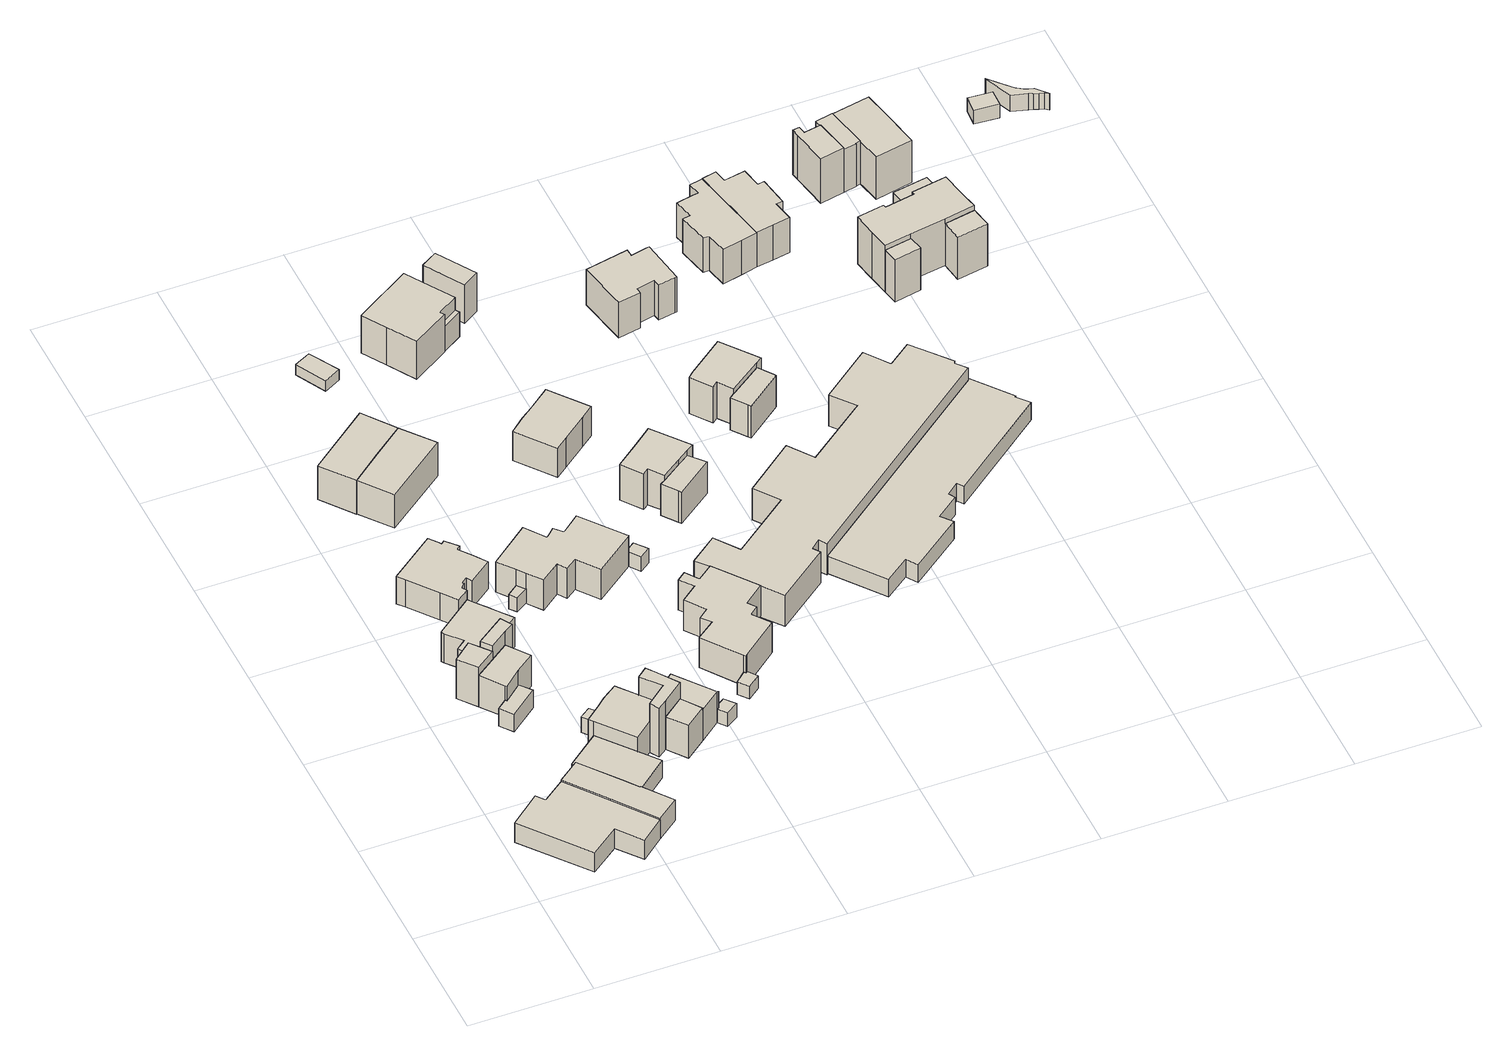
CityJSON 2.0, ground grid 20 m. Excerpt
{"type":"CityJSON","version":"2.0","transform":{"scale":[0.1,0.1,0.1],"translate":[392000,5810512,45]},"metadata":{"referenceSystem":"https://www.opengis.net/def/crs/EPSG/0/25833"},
"CityObjects":{
"building1":{"type":"Building","attributes":{"Gemeindeschluessel":"11000008","BezugspunktDach":"2200","function":"31001_1010","measuredHeight":3.79,"storeysAboveGround":1},"address":[{"country":"Germany","locality":"Berlin","thoroughfareNumber":"39","thoroughfareName":"Am Irissee"}],"geometry":[{"type":"Solid","lod":"1","boundaries":[[[[0,1,2,3,4,5,6,7]],[[8,9,10,11,12,13,14,15]],[[8,15,7,6]],[[9,8,6,5]],[[10,9,5,4]],[[11,10,4,3]],[[12,11,3,2]],[[13,12,2,1]],[[14,13,1,0]],[[15,14,0,7]]]]}]},
"building2":{"type":"Building","attributes":{"Gemeindeschluessel":"11000008","function":"31001_1010"},"address":[{"country":"Germany","locality":"Berlin","thoroughfareNumber":"37","thoroughfareName":"Am Irissee"}],"children":["building2-1","building2-2"]},
"building2-1":{"type":"BuildingPart","attributes":{"BezugspunktDach":"2200","measuredHeight":5.34,"storeysAboveGround":1},"parents":["building2"],"geometry":[{"type":"MultiSurface","lod":"1","boundaries":[[[16,17,18,19,20,21,22,23]],[[24,25,26,27,28,11,29,10]],[[24,10,23,22]],[[30,31,22,21]],[[32,30,25,21,20]],[[27,26,20,19]],[[28,27,19,18]],[[11,28,18,17]],[[29,11,17,16]],[[10,29,16,23]],[[25,24,31,30]],[[26,25,30,32]]]}]},
"building2-2":{"type":"BuildingPart","attributes":{"BezugspunktDach":"2200","measuredHeight":3.48,"storeysAboveGround":1},"parents":["building2"],"geometry":[{"type":"MultiSurface","lod":"1","boundaries":[[[31,32,33,34,35,36,37]],[[38,39,40,27,26,24,41]],[[38,41,37,36]],[[39,38,36,35]],[[40,39,35,34]],[[27,40,34,33]],[[26,27,33,32]],[[41,24,31,37]],[[31,24,25,30]],[[32,30,25,26]]]}]},
"building3":{"type":"Building","attributes":{"Gemeindeschluessel":"11000008","function":"31001_1010"},"address":[{"country":"Germany","locality":"Berlin","thoroughfareNumber":"14, 16","thoroughfareName":"Am Irissee"}],"children":["building3-1","building3-2","building3-3","building3-4","building3-5","building3-6"]},
"building3-1":{"type":"BuildingPart","attributes":{"BezugspunktDach":"2200","measuredHeight":5.95,"storeysAboveGround":2},"parents":["building3"],"geometry":[{"type":"MultiSurface","lod":"1","boundaries":[[[42,43,44,45,46,47,48,49,50,51,52,53,54,55]],[[56,57,58,59,60,61,62,63,64,65,66,67,68,69]],[[56,69,55,54]],[[57,56,54,53]],[[58,57,53,52]],[[70,71,72,52,51]],[[60,59,51,50]],[[61,60,50,49]],[[62,61,49,48]],[[66,65,45,44]],[[67,66,44,43]],[[68,67,43,42]],[[69,68,42,55]],[[59,58,72,71,70]],[[63,62,48,47]],[[64,63,47,46]],[[65,64,46,45]]]}]},
"building3-2":{"type":"BuildingPart","attributes":{"BezugspunktDach":"2200","measuredHeight":6.16,"storeysAboveGround":2},"parents":["building3"],"geometry":[{"type":"MultiSurface","lod":"1","boundaries":[[[73,74,75,76,77,78]],[[79,80,81,82,83,84]],[[80,79,77,76]],[[81,80,76,75]],[[85,86,87,81,75,74]],[[88,86,74,73]],[[84,83,73,78]],[[84,78,89,90]],[[90,89,77,79]],[[82,81,87,86,85]],[[91,83,82,86,88]]]}]},
"building3-3":{"type":"BuildingPart","attributes":{"BezugspunktDach":"2200","measuredHeight":9,"storeysAboveGround":2},"parents":["building3"],"geometry":[{"type":"MultiSurface","lod":"1","boundaries":[[[92,93,94,95]],[[65,90,84,96]],[[65,96,95,94]],[[46,45,94,97,47]],[[84,78,89,93,92]],[[96,84,92,95]],[[64,46,47,63]],[[98,64,65,45,46]],[[63,47,97,93,90]],[[90,89,78,84]]]}]},
"building3-4":{"type":"BuildingPart","attributes":{"BezugspunktDach":"2200","measuredHeight":9.36,"storeysAboveGround":2},"parents":["building3"],"geometry":[{"type":"MultiSurface","lod":"1","boundaries":[[[99,100,101,102,103]],[[62,104,79,90,63]],[[48,47,63,103,102]],[[104,62,102,101]],[[79,104,101,100]],[[90,79,100,99],[90,89,77,79]],[[97,93,90,99,103]],[[62,63,47,48]],[[89,90,79,77]],[[47,63,90,93,97]]]}]},
"building3-5":{"type":"BuildingPart","attributes":{"BezugspunktDach":"2200","measuredHeight":3.52,"storeysAboveGround":2},"parents":["building3"],"geometry":[{"type":"MultiSurface","lod":"1","boundaries":[[[105,106,87,86,88,107]],[[108,109,110,111,112,113]],[[108,113,107,88]],[[109,108,83,82]],[[110,109,82,81,114]],[[111,110,87,106]],[[112,111,106,105]],[[113,112,105,107]],[[82,83,88,86]],[[114,81,82,115,86,87]]]}]},
"building3-6":{"type":"BuildingPart","attributes":{"BezugspunktDach":"2200","measuredHeight":3.07,"storeysAboveGround":2},"parents":["building3"],"geometry":[{"type":"Solid","lod":"1","boundaries":[[[[70,116,117,71]],[[118,119,59,58]],[[118,58,71,117]],[[119,118,117,116]],[[59,119,116,70]],[[58,59,70,71]]]]}]},
"building4":{"type":"Building","attributes":{"Gemeindeschluessel":"11000008","BezugspunktDach":"2200","function":"31001_1010","measuredHeight":5.89,"storeysAboveGround":1},"address":[{"country":"Germany","locality":"Berlin","thoroughfareNumber":"12","thoroughfareName":"Am Irissee"}],"geometry":[{"type":"Solid","lod":"1","boundaries":[[[[120,121,122,123,124,125,126,127,128,129,130,131,132,133,134,135,136,137]],[[138,139,140,141,142,143,144,145,146,147,148,149,150,151,152,153,154,155]],[[138,155,137,136]],[[139,138,136,135]],[[140,139,135,134]],[[141,140,134,133]],[[142,141,133,132]],[[143,142,132,131]],[[144,143,131,130]],[[145,144,130,129]],[[146,145,129,128]],[[147,146,128,127]],[[148,147,127,126]],[[149,148,126,125]],[[150,149,125,124]],[[151,150,124,123]],[[152,151,123,122]],[[153,152,122,121]],[[154,153,121,120]],[[155,154,120,137]]]]}]},
"building5":{"type":"Building","attributes":{"Gemeindeschluessel":"11000008","function":"31001_1010"},"address":[{"country":"Germany","locality":"Berlin","thoroughfareNumber":"33, 35","thoroughfareName":"Am Irissee"}],"children":["building5-1","building5-2","building5-3","building5-4","building5-5","building5-6"]},
"building5-1":{"type":"BuildingPart","attributes":{"BezugspunktDach":"2200","measuredHeight":6.07,"storeysAboveGround":2},"parents":["building5"],"geometry":[{"type":"MultiSurface","lod":"1","boundaries":[[[156,157,158,159,160,161,162,163,164]],[[165,166,167,168,169,170,171,172,173]],[[165,173,164,163]],[[174,175,163,162]],[[167,166,162,161]],[[168,167,161,160]],[[171,170,158,157]],[[172,171,157,156]],[[173,172,156,164]],[[166,165,175,174]],[[169,168,160,159]],[[159,158,170,169]]]}]},
"building5-2":{"type":"BuildingPart","attributes":{"BezugspunktDach":"2200","measuredHeight":6.52,"storeysAboveGround":2},"parents":["building5"],"geometry":[{"type":"MultiSurface","lod":"1","boundaries":[[[176,177,178,179]],[[180,181,182,183]],[[184,185,178,177]],[[182,181,177,176]],[[183,182,176,179]],[[180,183,179,178]],[[186,181,180,185,184]]]}]},
"building5-3":{"type":"BuildingPart","attributes":{"BezugspunktDach":"2200","measuredHeight":11.33,"storeysAboveGround":2},"parents":["building5"],"geometry":[{"type":"MultiSurface","lod":"1","boundaries":[[[187,188,189,190,191,192,193,194]],[[169,168,195,196,180,183,197,170]],[[159,158,170,194,193]],[[160,159,193,192]],[[195,168,192,191]],[[196,195,191,190]],[[180,185,198,196,190,189]],[[179,178,180,189,188]],[[197,183,188,187]],[[170,197,187,194]],[[169,170,158,159]],[[168,169,159,160]],[[196,198,185,180]],[[183,180,178,179]]]}]},
"building5-4":{"type":"BuildingPart","attributes":{"BezugspunktDach":"2200","measuredHeight":6.09,"storeysAboveGround":2},"parents":["building5"],"geometry":[{"type":"MultiSurface","lod":"1","boundaries":[[[184,199,200,201,202,198]],[[203,204,205,206,181,196]],[[203,196,198,202]],[[204,203,202,201]],[[205,204,207,208,209,210,201,200]],[[211,209,200,199]],[[206,205,208,212]],[[181,206,199,184]],[[210,209,208,207]],[[212,208,209,211]],[[181,184,185,180]],[[196,180,185,198]]]}]},
"building5-5":{"type":"BuildingPart","attributes":{"BezugspunktDach":"2200","measuredHeight":2.66,"storeysAboveGround":2},"parents":["building5"],"geometry":[{"type":"Solid","lod":"1","boundaries":[[[[209,211,213,214,215,210]],[[216,217,218,212,208,207]],[[216,207,210,215]],[[217,216,215,214]],[[218,217,214,213]],[[212,218,213,211]],[[208,212,211,209]],[[207,208,209,210]]]]}]},
"building5-6":{"type":"BuildingPart","attributes":{"BezugspunktDach":"2200","measuredHeight":3,"storeysAboveGround":2},"parents":["building5"],"geometry":[{"type":"MultiSurface","lod":"1","boundaries":[[[175,174,219,220]],[[221,222,223,224]],[[221,224,220,219]],[[222,221,219,174]],[[223,222,166,165]],[[224,223,175,220]],[[165,166,174,175]]]}]},
"building6":{"type":"Building","attributes":{"Gemeindeschluessel":"11000008","BezugspunktDach":"2200","function":"31001_1010","measuredHeight":9.38,"storeysAboveGround":1},"address":[{"country":"Germany","locality":"Berlin","thoroughfareNumber":"17","thoroughfareName":"Hochtristenweg"}],"geometry":[{"type":"Solid","lod":"1","boundaries":[[[[225,226,227,228,229,230]],[[231,232,233,234,235,236]],[[231,236,230,229]],[[232,231,229,228]],[[233,232,228,227]],[[234,233,227,226]],[[235,234,226,225]],[[236,235,225,230]]]]}]},
"building7":{"type":"Building","attributes":{"Gemeindeschluessel":"11000008","BezugspunktDach":"2200","function":"31001_1010","measuredHeight":9.34,"storeysAboveGround":1},"address":[{"country":"Germany","locality":"Berlin","thoroughfareNumber":"17A","thoroughfareName":"Hochtristenweg"}],"geometry":[{"type":"Solid","lod":"1","boundaries":[[[[237,238,227,225]],[[239,240,241,242]],[[239,242,225,227]],[[240,239,227,238]],[[241,240,238,237]],[[242,241,237,225]]]]}]},
"building8":{"type":"Building","attributes":{"Gemeindeschluessel":"11000008","function":"31001_1010"},"address":[{"country":"Germany","locality":"Berlin","thoroughfareNumber":"10, 8","thoroughfareName":"Am Irissee"}],"children":["building8-1","building8-2","building8-3"]},
"building8-1":{"type":"BuildingPart","attributes":{"BezugspunktDach":"2200","measuredHeight":6,"storeysAboveGround":2},"parents":["building8"],"geometry":[{"type":"MultiSurface","lod":"1","boundaries":[[[243,244,245,246,247,248,249,250,251,252,253,254,255,256,257,258]],[[259,260,261,262,263,264,265,266,267,268,269,270,271,272,273,274]],[[259,274,258,257]],[[260,259,257,256]],[[261,260,256,255]],[[262,261,255,254]],[[263,262,254,253]],[[264,263,253,252]],[[275,276,277,252,251]],[[264,278,264,265]],[[266,265,266,279,276,251,250]],[[267,266,250,249]],[[268,267,249,248]],[[269,268,248,247]],[[270,269,247,246]],[[271,270,246,245]],[[272,271,245,244]],[[273,272,280,281,282,283,284,244,243]],[[274,273,243,258]],[[265,264,278,277,276,275]],[[276,279,266,265]],[[284,283,282,281,280]]]}]},
"building8-2":{"type":"BuildingPart","attributes":{"BezugspunktDach":"2200","measuredHeight":2.9,"storeysAboveGround":2},"parents":["building8"],"geometry":[{"type":"MultiSurface","lod":"1","boundaries":[[[276,279,285,286,287,277]],[[288,289,290,266,265,264]],[[288,264,277,287]],[[289,288,287,286]],[[290,289,286,285]],[[266,290,285,279]],[[266,279,276,265]],[[264,265,291,276,277]]]}]},
"building8-3":{"type":"BuildingPart","attributes":{"BezugspunktDach":"2200","measuredHeight":2.79,"storeysAboveGround":2},"parents":["building8"],"geometry":[{"type":"Solid","lod":"1","boundaries":[[[[292,283,282,293]],[[281,280,294,295]],[[281,295,293,282]],[[294,280,283,292]],[[295,294,292,293]],[[281,282,283,280]]]]}]},
"building9":{"type":"Building","attributes":{"Gemeindeschluessel":"11000008","BezugspunktDach":"2200","function":"31001_2463","measuredHeight":2.06,"storeysAboveGround":1},"address":[{"country":"Germany","locality":"Berlin","thoroughfareNumber":"19A (1)","thoroughfareName":"Hochtristenweg"}],"geometry":[{"type":"Solid","lod":"1","boundaries":[[[[296,297,298,299]],[[300,301,302,303]],[[300,303,299,298]],[[301,300,298,297]],[[302,301,297,296]],[[303,302,296,299]]]]}]},
"building10":{"type":"Building","attributes":{"Gemeindeschluessel":"11000008","function":"31001_1010"},"address":[{"country":"Germany","locality":"Berlin","thoroughfareNumber":"29, 31","thoroughfareName":"Am Irissee"}],"children":["building10-1","building10-2"]},
"building10-1":{"type":"BuildingPart","attributes":{"BezugspunktDach":"2200","measuredHeight":6.01,"storeysAboveGround":2},"parents":["building10"],"geometry":[{"type":"MultiSurface","lod":"1","boundaries":[[[304,305,306,307,308,309,310,311,312,313,314,315,316,317,318,319,320,321,322]],[[323,324,325,326,327,328,329,330,331,332,333,334,335,336,337,338,339,340,341]],[[323,341,322,321]],[[324,323,321,320]],[[325,324,320,319]],[[326,325,319,318]],[[327,326,318,317]],[[328,327,317,316]],[[329,328,316,315]],[[330,329,315,314]],[[331,330,314,313]],[[332,331,313,312]],[[333,332,312,311]],[[334,333,311,310]],[[335,334,310,309]],[[336,335,309,308]],[[337,336,308,307]],[[338,337,307,306]],[[342,343,344,345,339,338,306,305]],[[346,342,305,304]],[[340,339,345,347]],[[341,340,304,322]],[[345,344,343,342]],[[347,345,342,346]]]}]},
"building10-2":{"type":"BuildingPart","attributes":{"BezugspunktDach":"2200","measuredHeight":2.5,"storeysAboveGround":2},"parents":["building10"],"geometry":[{"type":"MultiSurface","lod":"1","boundaries":[[[348,349,343,342,346,350]],[[347,345,344,351,352,353]],[[347,353,350,346]],[[351,344,343,349]],[[352,351,349,348]],[[353,352,348,350]],[[345,347,346,342,354]],[[344,345,342,343]]]}]},
"building11":{"type":"Building","attributes":{"Gemeindeschluessel":"11000008","BezugspunktDach":"2200","function":"31001_1010","measuredHeight":9.71,"storeysAboveGround":1},"address":[{"country":"Germany","locality":"Berlin","thoroughfareNumber":"15","thoroughfareName":"Hochtristenweg"}],"geometry":[{"type":"Solid","lod":"1","boundaries":[[[[355,356,357,358,359,360,361,362]],[[363,364,365,366,367,368,369,370]],[[363,370,362,361]],[[364,363,361,360]],[[365,364,360,359]],[[366,365,359,358]],[[367,366,358,357]],[[368,367,357,356]],[[369,368,356,355]],[[370,369,355,362]]]]}]},
"building12":{"type":"Building","attributes":{"Gemeindeschluessel":"11000008","BezugspunktDach":"2200","function":"31001_1010","measuredHeight":7.84,"storeysAboveGround":1},"address":[{"country":"Germany","locality":"Berlin","thoroughfareNumber":"4","thoroughfareName":"Am Irissee"}],"geometry":[{"type":"Solid","lod":"1","boundaries":[[[[371,372,373,374,375,376,377,378]],[[379,380,381,382,383,384,385,386]],[[379,386,378,377]],[[380,379,377,376]],[[381,380,376,375]],[[382,381,375,374]],[[383,382,374,373]],[[384,383,373,372]],[[385,384,372,371]],[[386,385,371,378]]]]}]},
"building13":{"type":"Building","attributes":{"Gemeindeschluessel":"11000008","BezugspunktDach":"2200","function":"51009_1610","measuredHeight":4.88,"storeysAboveGround":0},"address":[{"country":"Germany","locality":"Berlin"}],"geometry":[{"type":"Solid","lod":"1","boundaries":[[[[387,388,389,390]],[[391,392,393,394]],[[391,394,390,389]],[[392,391,389,388]],[[393,392,388,387]],[[394,393,387,390]]]]}]},
"building14":{"type":"Building","attributes":{"Gemeindeschluessel":"11000008","function":"31001_1010"},"address":[{"country":"Germany","locality":"Berlin","thoroughfareNumber":"6","thoroughfareName":"Am Irissee"}],"children":["building14-1","building14-2"]},
"building14-1":{"type":"BuildingPart","attributes":{"BezugspunktDach":"2200","measuredHeight":9.05,"storeysAboveGround":2},"parents":["building14"],"geometry":[{"type":"MultiSurface","lod":"1","boundaries":[[[395,396,397,398,399,400,401,402,403]],[[404,405,406,407,408,409,410,411,412]],[[404,412,403,402]],[[405,404,402,401]],[[406,405,401,400]],[[407,406,400,399]],[[413,414,399,398]],[[415,413,408,398,397]],[[410,409,397,396]],[[411,410,396,395]],[[412,411,395,403]],[[408,407,414,413]],[[409,408,413,415]]]}]},
"building14-2":{"type":"BuildingPart","attributes":{"BezugspunktDach":"2200","measuredHeight":6.17,"storeysAboveGround":2},"parents":["building14"],"geometry":[{"type":"MultiSurface","lod":"1","boundaries":[[[416,417,418,419,414,415,420,421]],[[422,409,407,423,424,425,426,427]],[[422,427,421,420]],[[409,422,420,415]],[[423,407,414,419]],[[424,423,419,418]],[[425,424,418,417]],[[426,425,417,416]],[[427,426,416,421]],[[407,408,413,414]],[[409,415,413,408]]]}]},
"building15":{"type":"Building","attributes":{"Gemeindeschluessel":"11000008","BezugspunktDach":"2200","function":"31001_2463","measuredHeight":7.71,"storeysAboveGround":1},"address":[{"country":"Germany","locality":"Berlin","thoroughfareNumber":"15 (1)","thoroughfareName":"Hochtristenweg"}],"geometry":[{"type":"Solid","lod":"1","boundaries":[[[[428,429,430,431]],[[432,433,434,435]],[[432,435,431,430]],[[433,432,430,429]],[[434,433,429,428]],[[435,434,428,431]]]]}]},
"building16":{"type":"Building","attributes":{"Gemeindeschluessel":"11000008","function":"31001_1010"},"address":[{"country":"Germany","locality":"Berlin","thoroughfareNumber":"2","thoroughfareName":"Am Irissee"}],"children":["building16-1","building16-2"]},
"building16-1":{"type":"BuildingPart","attributes":{"BezugspunktDach":"2200","measuredHeight":8.97,"storeysAboveGround":2},"parents":["building16"],"geometry":[{"type":"MultiSurface","lod":"1","boundaries":[[[436,437,438,439,440,441,442,443]],[[444,445,446,447,448,449,450,451]],[[444,451,443,442]],[[445,444,442,441]],[[446,445,441,440]],[[447,446,440,439]],[[448,452,453,439,438]],[[449,448,438,437]],[[450,449,437,436]],[[451,450,436,443]],[[453,452,448,447]]]}]},
"building16-2":{"type":"BuildingPart","attributes":{"BezugspunktDach":"2200","measuredHeight":6.22,"storeysAboveGround":2},"parents":["building16"],"geometry":[{"type":"Solid","lod":"1","boundaries":[[[[454,455,456,457,453,452,458]],[[448,447,459,460,461,462,463]],[[448,463,458,452]],[[459,447,453,457]],[[460,459,457,456]],[[461,460,456,455]],[[462,461,455,454]],[[463,462,454,458]],[[452,453,447,448]]]]}]},
"building17":{"type":"Building","attributes":{"Gemeindeschluessel":"11000008","function":"31001_1010"},"address":[{"country":"Germany","locality":"Berlin","thoroughfareNumber":"1, 11, 13, 15, 17, 19, 21, 23, 25, 27, 3, 5, 7, 9","thoroughfareName":"Am Irissee"}],"children":["building17-1","building17-2"]},
"building17-1":{"type":"BuildingPart","attributes":{"BezugspunktDach":"2200","measuredHeight":6.23,"storeysAboveGround":2},"parents":["building17"],"geometry":[{"type":"MultiSurface","lod":"1","boundaries":[[[464,465,466,467,468,469,470,471,472,473,474,475,476,477,478,479,480,481,482,483,484,485,486]],[[487,488,489,490,491,492,493,494,495,496,497,498,499,500,501,502,503,504,505,506,507,508,509]],[[487,509,486,485]],[[488,487,485,484]],[[489,488,484,483]],[[490,489,483,482]],[[491,490,482,481]],[[492,491,481,480]],[[493,492,480,479]],[[494,493,479,478]],[[495,494,478,477]],[[496,495,477,476]],[[497,496,476,475]],[[498,497,475,474]],[[499,498,474,473]],[[500,499,473,472]],[[501,500,510,511,512,513,514,472,471]],[[502,501,471,470]],[[503,502,470,469]],[[504,503,469,468]],[[505,504,468,467]],[[506,505,467,466]],[[507,506,466,465]],[[508,507,465,464]],[[509,508,464,486]],[[514,513,512,511,510]]]}]},
"building17-2":{"type":"BuildingPart","attributes":{"BezugspunktDach":"2200","measuredHeight":3.5,"storeysAboveGround":2},"parents":["building17"],"geometry":[{"type":"Solid","lod":"1","boundaries":[[[[515,516,517,518,519,520,521,522,523,524,525,526,527,514,513]],[[511,528,529,530,531,532,533,534,535,536,537,538,539,540,512]],[[528,511,514,527]],[[529,528,527,526]],[[530,529,526,525]],[[531,530,525,524]],[[532,531,524,523]],[[533,532,523,522]],[[534,533,522,521]],[[535,534,521,520]],[[536,535,520,519]],[[537,536,519,518]],[[538,537,518,517]],[[539,538,517,516]],[[540,539,516,515]],[[512,540,515,513]],[[512,513,514,511]]]]}]},
"building18":{"type":"Building","attributes":{"Gemeindeschluessel":"11000008","BezugspunktDach":"2200","function":"31001_1010","measuredHeight":7.01,"storeysAboveGround":2},"address":[{"country":"Germany","locality":"Berlin","thoroughfareNumber":"11B","thoroughfareName":"Hochtristenweg"}],"geometry":[{"type":"Solid","lod":"1","boundaries":[[[[541,542,543,544,545,546,547,548,549,550,551,552]],[[553,554,555,556,557,558,559,560,561,562,563,564]],[[553,564,552,551]],[[554,553,551,550]],[[555,554,550,549]],[[556,555,549,548]],[[557,556,548,547]],[[558,557,547,546]],[[559,558,546,545]],[[560,559,545,544]],[[561,560,544,543]],[[562,561,543,542]],[[563,562,542,541]],[[564,563,541,552]]]]}]},
"building19":{"type":"Building","attributes":{"Gemeindeschluessel":"11000008","BezugspunktDach":"2200","function":"31001_1010","measuredHeight":8.98,"storeysAboveGround":1},"address":[{"country":"Germany","locality":"Berlin","thoroughfareNumber":"11C","thoroughfareName":"Hochtristenweg"}],"geometry":[{"type":"Solid","lod":"1","boundaries":[[[[565,566,567,568,569,570,571,572,573,574,575,576]],[[577,578,579,580,581,582,583,584,585,586,587,588]],[[577,588,576,575]],[[578,577,575,574]],[[579,578,574,573]],[[580,579,573,572]],[[581,580,572,571]],[[582,581,571,570]],[[583,582,570,569]],[[584,583,569,568]],[[585,584,568,567]],[[586,585,567,566]],[[587,586,566,565]],[[588,587,565,576]]]]}]},
"building20":{"type":"Building","attributes":{"Gemeindeschluessel":"11000008","BezugspunktDach":"2200","function":"31001_1010","measuredHeight":8.94,"storeysAboveGround":1},"address":[{"country":"Germany","locality":"Berlin","thoroughfareNumber":"11D","thoroughfareName":"Hochtristenweg"}],"geometry":[{"type":"Solid","lod":"1","boundaries":[[[[589,590,591,592,593,594,595,596,597,598,599,600]],[[601,602,603,604,605,606,607,608,609,610,583,582]],[[601,582,600,599]],[[602,601,599,598]],[[603,602,598,597]],[[604,603,597,596]],[[605,604,596,595]],[[606,605,595,594]],[[607,606,594,593]],[[608,607,593,592]],[[609,608,592,591]],[[610,609,591,590]],[[583,610,590,589]],[[582,583,589,600]]]]}]},
"building21":{"type":"Building","attributes":{"Gemeindeschluessel":"11000008","function":"31001_1010"},"address":[{"country":"Germany","locality":"Berlin","thoroughfareNumber":"7B","thoroughfareName":"Hochtristenweg"}],"children":["building21-1","building21-2","building21-3"]},
"building21-1":{"type":"BuildingPart","attributes":{"BezugspunktDach":"2200","measuredHeight":10.72,"storeysAboveGround":1},"parents":["building21"],"geometry":[{"type":"MultiSurface","lod":"1","boundaries":[[[611,612,613,614,615,616,617,618,619,620,621,622]],[[623,624,625,626,627,628,629,630,631,632,633,634]],[[623,634,622,621]],[[624,623,621,620]],[[625,624,620,619]],[[626,625,619,618]],[[627,626,618,617]],[[628,627,617,616]],[[629,628,616,615]],[[635,636,615,614]],[[631,630,614,613]],[[637,638,631,613,612]],[[633,632,612,611]],[[634,633,611,622]],[[630,629,636,635]],[[639,632,631,638,637]]]}]},
"building21-2":{"type":"BuildingPart","attributes":{"BezugspunktDach":"2200","measuredHeight":8.36,"storeysAboveGround":1},"parents":["building21"],"geometry":[{"type":"Solid","lod":"1","boundaries":[[[[640,641,636,635]],[[629,642,643,630]],[[642,629,636,641]],[[643,642,641,640]],[[630,643,640,635]],[[630,635,636,629]]]]}]},
"building21-3":{"type":"BuildingPart","attributes":{"BezugspunktDach":"2200","measuredHeight":8.36,"storeysAboveGround":1},"parents":["building21"],"geometry":[{"type":"MultiSurface","lod":"1","boundaries":[[[644,645,638,637]],[[631,646,647,632]],[[646,631,638,645]],[[647,646,645,644]],[[632,647,644,637]],[[631,632,648,637,638,649]]]}]},
"building22":{"type":"Building","attributes":{"Gemeindeschluessel":"11000008","function":"31001_1010"},"address":[{"country":"Germany","locality":"Berlin","thoroughfareNumber":"7A","thoroughfareName":"Hochtristenweg"}],"children":["building22-1","building22-2","building22-3"]},
"building22-1":{"type":"BuildingPart","attributes":{"BezugspunktDach":"2200","measuredHeight":10.56,"storeysAboveGround":1},"parents":["building22"],"geometry":[{"type":"Solid","lod":"1","boundaries":[[[[650,651,652,653,654,655,656]],[[657,658,659,660,661,662,663]],[[657,663,656,655]],[[658,657,655,654]],[[659,658,654,653]],[[660,659,653,652]],[[661,660,652,651]],[[662,661,651,650]],[[663,662,650,656]]]]}]},
"building22-2":{"type":"BuildingPart","attributes":{"BezugspunktDach":"2200","measuredHeight":9.7,"storeysAboveGround":1},"parents":["building22"],"geometry":[{"type":"MultiSurface","lod":"1","boundaries":[[[664,665,666,667,668,669,670]],[[671,672,673,674,675,676,677]],[[671,677,670,669]],[[672,671,669,668]],[[673,672,668,667]],[[678,679,667,666]],[[675,674,666,665]],[[676,675,665,664]],[[677,676,664,670]],[[674,673,679,678]]]}]},
"building22-3":{"type":"BuildingPart","attributes":{"BezugspunktDach":"2200","measuredHeight":8.45,"storeysAboveGround":1},"parents":["building22"],"geometry":[{"type":"MultiSurface","lod":"1","boundaries":[[[679,678,680,681,682,683,684]],[[663,661,685,686,674,673,687]],[[663,687,684,683]],[[651,650,656,683,682]],[[685,661,682,681]],[[686,685,681,680]],[[674,686,680,678]],[[687,673,679,684]],[[661,662,650,651]],[[662,663,656,650]],[[673,674,678,679]]]}]},
"building23":{"type":"Building","attributes":{"Gemeindeschluessel":"11000008","BezugspunktDach":"2200","function":"31001_2463","measuredHeight":6.64,"storeysAboveGround":1},"address":[{"country":"Germany","locality":"Berlin","thoroughfareNumber":"7B (1)","thoroughfareName":"Hochtristenweg"}],"geometry":[{"type":"Solid","lod":"1","boundaries":[[[[688,689,690,691]],[[692,693,694,695]],[[692,695,691,690]],[[693,692,690,689]],[[694,693,689,688]],[[695,694,688,691]]]]}]},
"building24":{"type":"Building","attributes":{"Gemeindeschluessel":"11000008","BezugspunktDach":"2200","function":"31001_2500","measuredHeight":2.69,"storeysAboveGround":1},"address":[{"country":"Germany","locality":"Berlin","thoroughfareNumber":"145 (2)","thoroughfareName":"Mohriner Allee"}],"geometry":[{"type":"Solid","lod":"1","boundaries":[[[[696,697,698,699]],[[700,701,702,703]],[[700,703,699,698]],[[701,700,698,697]],[[702,701,697,696]],[[703,702,696,699]]]]}]},
"building25":{"type":"Building","attributes":{"Gemeindeschluessel":"11000008","BezugspunktDach":"2200","function":"51009_1610","measuredHeight":3.17,"storeysAboveGround":0},"address":[{"country":"Germany","locality":"Berlin"}],"geometry":[{"type":"Solid","lod":"1","boundaries":[[[[704,705,706,707,708,709,710,711,712,713,714,715,716]],[[717,718,719,720,721,722,723,724,725,726,727,728,729]],[[717,729,716,715]],[[718,717,715,714]],[[719,718,714,713]],[[720,719,713,712]],[[721,720,712,711]],[[722,721,711,710]],[[723,722,710,709]],[[724,723,709,708]],[[725,724,708,707]],[[726,725,707,706]],[[727,726,706,705]],[[728,727,705,704]],[[729,728,704,716]]]]}]}
},
"vertices":[
[91,8,65],[137,43,65],[168,4,65],[206,35,65],[106,166,65],[70,139,65],[59,153,65],[9,112,65],[59,153,27],[70,139,27],[106,166,27],[206,35,27],[168,4,27],[137,43,27],[91,8,27],[9,112,27],
[156,101,68],[206,35,68],[241,62,68],[206,108,68],[205,107,68],[190,127,68],[140,192,68],[106,166,68],[140,192,27],[190,127,27],[205,107,27],[206,108,27],[241,62,27],[156,101,27],[190,127,62],[140,192,62],[205,107,62],
[206,108,62],[259,152,62],[234,183,62],[189,239,62],[136,197,62],[189,239,27],[234,183,27],[259,152,27],[136,197,27],
[65,499,86],[86,474,86],[70,462,86],[81,448,86],[90,437,86],[93,433,86],[139,466,86],[172,490,86],[168,495,86],[154,513,86],[144,526,86],[128,546,86],[124,552,86],[62,504,86],[124,552,28],[128,546,28],[144,526,28],[154,513,28],[168,495,28],[172,490,28],[139,466,28],[93,433,28],[90,437,28],[81,448,28],[70,462,28],[86,474,28],[65,499,28],[62,504,28],[154,513,59],[144,526,59],[144,526,48],
[101,359,90],[103,357,90],[131,381,90],[161,403,90],[135,438,90],[74,394,90],[135,438,28],[161,403,28],[131,381,28],[103,357,28],[101,359,28],[74,394,28],[103,357,40],[103,357,62],[131,381,62],[101,359,62],[106,417,90],[106,417,28],[101,359,42],
[74,394,106],[106,417,106],[81,448,106],[51,423,106],[51,423,28],[93,433,106],[90,437,62],
[106,417,117],[135,438,117],[150,448,117],[139,466,117],[93,433,117],[150,448,28],
[101,326,62],[146,362,62],[85,346,62],[101,359,27],[103,357,27],[131,381,27],[146,362,27],[101,326,27],[85,346,27],[131,381,60],[103,357,52],
[172,528,59],[162,541,59],[162,541,28],[172,528,28],
[61,631,80],[96,586,80],[115,562,80],[134,576,80],[129,584,80],[136,591,80],[134,593,80],[143,600,80],[149,591,80],[186,619,80],[171,640,80],[155,661,80],[161,666,80],[144,685,80],[139,680,80],[136,685,80],[125,699,80],[51,643,80],[125,699,26],[136,685,26],[139,680,26],[144,685,26],[161,666,26],[155,661,26],[171,640,26],[186,619,26],[149,591,26],[143,600,26],[134,593,26],[136,591,26],[129,584,26],[134,576,26],[115,562,26],[96,586,26],[61,631,26],[51,643,26],
[189,239,90],[234,183,90],[263,207,90],[296,234,90],[271,265,90],[246,296,90],[222,279,90],[206,265,90],[183,246,90],[206,265,29],[222,279,29],[246,296,29],[271,265,29],[296,234,29],[263,207,29],[234,183,29],[189,239,29],[183,246,29],[222,279,59],[206,265,59],
[310,173,94],[343,199,94],[321,230,94],[287,203,94],[321,230,29],[343,199,29],[310,173,29],[287,203,29],[343,199,90],[321,230,90],[343,199,75],
[272,192,126],[287,203,126],[321,230,126],[299,262,126],[287,278,126],[271,265,126],[296,234,126],[263,207,126],[287,278,29],[299,262,29],[272,192,29],[299,262,90],
[377,225,90],[380,226,90],[376,229,90],[331,287,90],[331,287,29],[376,229,29],[380,226,29],[377,225,29],[376,229,30],[380,226,30],[380,226,57],[376,229,57],[377,225,57],[377,225,30],
[388,211,57],[408,224,57],[394,241,57],[394,241,30],[408,224,30],[388,211,30],
[206,298,59],[189,286,59],[206,298,28],[222,279,28],[206,265,28],[189,286,28],
[79,853,79],[128,892,79],[178,931,79],[140,982,79],[90,943,79],[40,904,79],[90,943,12],[140,982,12],[178,931,12],[128,892,12],[79,853,12],[40,904,12],
[118,803,79],[219,880,79],[178,931,13],[219,880,13],[118,803,13],[79,853,13],
[213,579,89],[223,566,89],[241,543,89],[272,567,89],[282,552,89],[300,565,89],[326,531,89],[390,579,89],[391,581,89],[389,583,89],[338,649,89],[308,625,89],[296,638,89],[281,624,89],[257,657,89],[192,606,89],[257,657,29],[281,624,29],[296,638,29],[308,625,29],[338,649,29],[389,583,29],[391,581,29],[390,579,29],[326,531,29],[300,565,29],[282,552,29],[272,567,29],[241,543,29],[223,566,29],[213,579,29],[192,606,29],[391,581,38],[391,581,58],[389,583,58],[389,583,37],[390,579,58],[223,566,30],[213,579,30],[213,579,58],[223,566,58],[223,566,41],
[403,562,58],[420,574,58],[404,594,58],[404,594,29],[420,574,29],[403,562,29],[391,581,36],
[204,554,58],[195,565,58],[204,554,30],[195,565,30],
[142,1112,30],[169,1126,30],[142,1174,30],[116,1161,30],[142,1174,9],[169,1126,9],[142,1112,9],[116,1161,9],
[444,282,89],[447,280,89],[449,282,89],[509,330,89],[488,358,89],[502,369,89],[492,382,89],[525,408,89],[487,458,89],[474,475,89],[449,456,89],[434,477,89],[420,466,89],[437,445,89],[410,424,89],[433,393,89],[417,380,89],[430,365,89],[400,343,89],[430,365,29],[417,380,29],[433,393,29],[410,424,29],[437,445,29],[420,466,29],[434,477,29],[449,456,29],[474,475,29],[487,458,29],[525,408,29],[492,382,29],[502,369,29],[488,358,29],[509,330,29],[449,282,29],[447,280,29],[444,282,29],[400,343,29],[447,280,56],[449,282,56],[449,282,31],[447,280,31],[444,282,56],[444,282,31],
[440,251,56],[460,267,56],[427,267,56],[460,267,31],[440,251,31],[427,267,31],[447,280,49],
[245,1128,84],[273,1083,84],[333,1120,84],[328,1127,84],[361,1147,84],[337,1185,84],[313,1223,84],[221,1166,84],[313,1223,9],[337,1185,9],[361,1147,9],[328,1127,9],[333,1120,9],[273,1083,9],[245,1128,9],[221,1166,9],
[373,798,81],[393,814,81],[432,844,81],[452,860,81],[406,919,81],[371,892,81],[351,877,81],[327,857,81],[351,877,23],[371,892,23],[406,919,23],[452,860,23],[432,844,23],[393,814,23],[373,798,23],[327,857,23],
[333,1120,59],[365,1140,59],[361,1147,59],[328,1127,59],[361,1147,10],[365,1140,10],[333,1120,10],[328,1127,10],
[460,686,95],[469,693,95],[487,671,95],[518,693,95],[537,706,95],[549,714,95],[504,771,95],[474,747,95],[436,718,95],[474,747,24],[504,771,24],[549,714,24],[537,706,24],[518,693,24],[487,671,24],[469,693,24],[460,686,24],[436,718,24],[518,693,86],[537,706,86],[487,671,86],
[496,641,86],[499,637,86],[558,681,86],[555,685,86],[488,671,86],[478,665,86],[488,671,24],[555,685,24],[558,681,24],[499,637,24],[496,641,24],[478,665,24],
[383,1163,87],[409,1179,87],[370,1241,87],[344,1225,87],[370,1241,10],[409,1179,10],[383,1163,10],[344,1225,10],
[625,815,95],[634,822,95],[651,799,95],[703,836,95],[713,843,95],[669,900,95],[610,855,95],[601,847,95],[610,855,23],[669,900,23],[713,843,23],[703,836,23],[651,799,23],[634,822,23],[625,815,23],[601,847,23],[651,799,86],[703,836,86],
[660,768,86],[663,764,86],[722,810,86],[719,814,86],[642,792,86],[719,814,23],[722,810,23],[663,764,23],[660,768,23],[642,792,23],
[474,475,88],[487,458,88],[525,408,88],[550,376,88],[633,440,88],[625,451,88],[640,464,88],[649,452,88],[983,712,88],[969,729,88],[971,733,88],[922,793,88],[884,764,88],[856,803,88],[775,740,88],[805,703,88],[705,626,88],[676,666,88],[595,602,88],[624,563,88],[529,490,88],[501,529,88],[457,495,88],[501,529,26],[529,490,26],[624,563,26],[595,602,26],[676,666,26],[705,626,26],[805,703,26],[775,740,26],[856,803,26],[884,764,26],[922,793,26],[971,733,26],[969,729,26],[983,712,26],[649,452,26],[640,464,26],[625,451,26],[633,440,26],[550,376,26],[525,408,26],[487,458,26],[474,475,26],[457,495,26],[983,712,50],[983,712,29],[649,452,29],[649,452,64],[983,712,64],
[711,371,64],[750,400,64],[762,382,64],[846,446,64],[831,464,64],[868,492,64],[862,502,64],[881,518,64],[889,508,64],[1048,633,64],[1031,653,64],[1033,654,64],[985,715,64],[985,715,29],[1033,654,29],[1031,653,29],[1048,633,29],[889,508,29],[881,518,29],[862,502,29],[868,492,29],[831,464,29],[846,446,29],[762,382,29],[750,400,29],[711,371,29],
[571,1035,92],[608,1042,92],[607,1051,92],[637,1058,92],[639,1047,92],[667,1052,92],[670,1052,92],[658,1126,92],[653,1125,92],[627,1119,92],[626,1132,92],[555,1118,92],[626,1132,22],[627,1119,22],[653,1125,22],[658,1126,22],[670,1052,22],[667,1052,22],[639,1047,22],[637,1058,22],[607,1051,22],[608,1042,22],[571,1035,22],[555,1118,22],
[737,1112,92],[747,1112,92],[754,1078,92],[786,1085,92],[813,1091,92],[785,1227,92],[764,1223,92],[768,1202,92],[760,1201,92],[731,1195,92],[739,1163,92],[726,1161,92],[739,1163,24],[731,1195,24],[760,1201,24],[768,1202,24],[764,1223,24],[785,1227,24],[813,1091,24],[786,1085,24],[754,1078,24],[747,1112,24],[737,1112,24],[726,1161,24],
[813,1091,93],[841,1096,93],[869,1101,93],[862,1135,93],[873,1136,93],[865,1186,93],[854,1184,93],[848,1217,93],[819,1212,93],[813,1211,93],[809,1232,93],[785,1227,93],[809,1232,24],[813,1211,24],[819,1212,24],[848,1217,24],[854,1184,24],[865,1186,24],[873,1136,24],[862,1135,24],[869,1101,24],[841,1096,24],
[957,1003,116],[963,970,116],[1007,978,116],[1065,987,116],[1115,996,116],[1108,1029,116],[1101,1068,116],[1044,1058,116],[1045,1053,116],[996,1044,116],[994,1049,116],[950,1041,116],[994,1049,23],[996,1044,23],[1045,1053,23],[1044,1058,23],[1101,1068,23],[1108,1029,23],[1115,996,23],[1065,987,23],[1007,978,23],[963,970,23],[957,1003,23],[950,1041,23],[1065,987,107],[1115,996,107],[963,970,107],[1007,978,107],[963,970,51],
[1070,953,107],[1121,962,107],[1121,962,23],[1070,953,23],
[968,945,107],[1012,954,107],[1012,954,23],[968,945,23],[963,970,62],[1007,978,85],
[1021,1218,99],[1024,1202,99],[1032,1163,99],[1093,1175,99],[1083,1230,99],[1072,1284,99],[1010,1272,99],[1072,1284,15],[1083,1230,15],[1093,1175,15],[1032,1163,15],[1024,1202,15],[1021,1218,15],[1010,1272,15],
[944,1246,103],[955,1187,103],[995,1195,103],[983,1253,103],[955,1248,103],[953,1261,103],[942,1259,103],[953,1261,15],[955,1248,15],[983,1253,15],[995,1195,15],[955,1187,15],[944,1246,15],[942,1259,15],[995,1195,100],[983,1253,100],
[1016,1199,100],[1016,1200,100],[1024,1202,100],[1010,1272,100],[981,1266,100],[1016,1200,15],[1016,1199,15],[981,1266,15],
[1044,1058,76],[1101,1068,76],[1092,1117,76],[1035,1107,76],[1092,1117,28],[1101,1068,28],[1044,1058,28],[1035,1107,28],
[1254,1226,67],[1255,1254,67],[1216,1257,67],[1214,1229,67],[1216,1257,40],[1255,1254,40],[1254,1226,40],[1214,1229,40],
[1272,1229,75],[1298,1222,75],[1305,1220,75],[1312,1217,75],[1320,1214,75],[1326,1210,75],[1310,1229,75],[1303,1231,75],[1297,1233,75],[1291,1237,75],[1286,1240,75],[1281,1245,75],[1253,1276,75],[1281,1245,43],[1286,1240,43],[1291,1237,43],[1297,1233,43],[1303,1231,43],[1310,1229,43],[1326,1210,43],[1320,1214,43],[1312,1217,43],[1305,1220,43],[1298,1222,43],[1272,1229,43],[1253,1276,43]
]}
